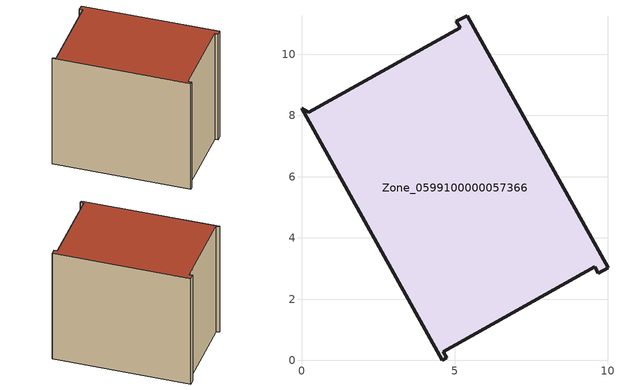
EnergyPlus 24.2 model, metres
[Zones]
Zone_0599100000057366
 floor ground (C_G): 5.41,11.26 10.01,3.03 9.69,2.85 9.57,3.06 4.63,0.29 4.74,0.08 4.59,0 0,8.24 0.24,8.1 5.18,10.86 5.06,11.07 z0
 wall outside (C_F): 4.59,0 4.74,0.08 4.63,0.29 9.57,3.06 9.69,2.85 10.01,3.03 5.41,11.26 5.06,11.07 5.18,10.86 0.24,8.1 0,8.24 4.59,0 z0:8.33
 roof outside (C_R): 5.18,10.86 0.24,8.1 0,8.24 4.59,0 4.74,0.08 4.63,0.29 9.57,3.06 9.69,2.85 10.01,3.03 5.41,11.26 5.06,11.07 z8.33
[BUILDING]
Pand.0599100000057366: North Axis=0; Terrain=City; Loads Convergence Tolerance Value=0.04; Temperature Convergence Tolerance Value=0.4; Solar Distribution=FullExterior; Maximum Number of Warmup Days=25; Minimum Number of Warmup Days=1
[Site:Location]
Rotterdam.The.Hague.AP_ZH_NLD Design_Conditions: Latitude=51.96; Longitude=4.45; Time Zone=1; Elevation=-4.5
[SITE:GROUNDTEMPERATURE:BUILDINGSURFACE]
18, 18, 18, 18, 18, 18, 18, 18, 18, 18, 18, 18
[MATERIAL] Thermal Absorptance=0.9; Solar Absorptance=0.7; Visible Absorptance=0.7
Name | Roughness | Thickness | Conductivity | Density | Specific Heat
G.TI.1965-1974 | MediumSmooth | 0.15 | 0.882353 | 540 | 1210
F.TI.1965-1974 | Rough | 0.3 | 0.697674 | 1920 | 840
R.TI.1965-1974 | MediumRough | 0.2 | 0.232558 | 1500 | 1000
[CONSTRUCTION]
C_G: G.TI.1965-1974
C_F: F.TI.1965-1974
C_R: R.TI.1965-1974
[ZONE]
Zone_0599100000057366: Type=1; Multiplier=1; Ceiling Height=Autocalculate; Volume=Autocalculate; Floor Area=autocalculate; Part of Total Floor Area=Yes
[ZONEINFILTRATION:DESIGNFLOWRATE]
Infil_Zone_0599100000057366: Zone or ZoneList or Space or SpaceList=Zone_0599100000057366; Schedule=AlwaysOn; Design Flow Rate Calculation Method=Flow/Area; Flow Rate per Floor Area=0.003; Constant Term Coefficient=1; Temperature Term Coefficient=0; Velocity Term Coefficient=0; Velocity Squared Term Coefficient=0
[HVACTEMPLATE:ZONE:IDEALLOADSAIRSYSTEM]
Zone_0599100000057366: Maximum Heating Supply Air Temperature=50; Minimum Cooling Supply Air Temperature=13; Maximum Heating Supply Air Humidity Ratio=0.0156; Minimum Cooling Supply Air Humidity Ratio=0.0077; Heating Limit=NoLimit; Cooling Limit=NoLimit; Dehumidification Control Type=ConstantSensibleHeatRatio; Cooling Sensible Heat Ratio=0.7; Dehumidification Setpoint=60; Humidification Control Type=None; Humidification Setpoint=30; Outdoor Air Method=None; Outdoor Air Flow Rate per Person=0.00944; Outdoor Air Flow Rate per Zone Floor Area=0; Outdoor Air Flow Rate per Zone=0; Demand Controlled Ventilation Type=None; Outdoor Air Economizer Type=NoEconomizer; Heat Recovery Type=None; Sensible Heat Recovery Effectiveness=0.7; Latent Heat Recovery Effectiveness=0.65
[ZONECONTROL:THERMOSTAT]
ThermostatControl_Zone_0599100000057366: Zone or ZoneList=Zone_0599100000057366; Control Type Schedule=DualSetpointControlType; Control 1=Thermostat_Zone_0599100000057366; Temperature Difference Between Cutout And Setpoint=0
[THERMOSTATSETPOINT:DUALSETPOINT]
Thermostat_Zone_0599100000057366: Heating Setpoint Temperature Schedule=HeatingSetpoint_Zone_0599100000057366; Cooling Setpoint Temperature Schedule=CoolingSetpoint_Zone_0599100000057366
[SCHEDULE:COMPACT]
HeatingSetpoint_Zone_0599100000057366: Through: 12/31, For: AllDays, Until: 24:00, 21
CoolingSetpoint_Zone_0599100000057366: Through: 12/31, For: AllDays, Until: 24:00, 24
DualSetpointControlType: Through: 12/31, For: AllDays, Until: 24:00, 4
AlwaysOn: Through: 12/31, For: AllDays, Until: 24:00, 1
